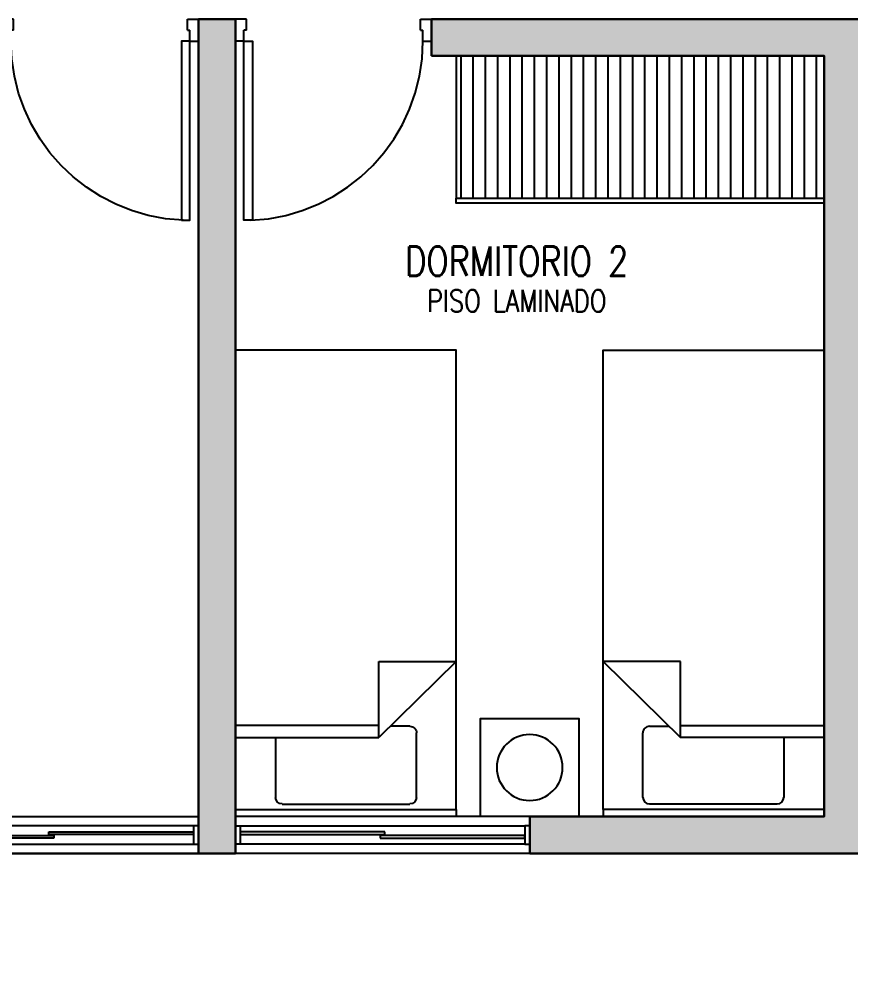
# Model space of a CAD drawing. Header units: millimetres. Extents: x -3 to 53, y -269 to 39.
# Drawn here: x 16.768 to 20.16, y -16.642 to -12.767 of the extents above; entities that cross this region are included whole.
import ezdxf
from ezdxf import colors
from ezdxf.entities.mleader import LeaderData, LeaderLine
from ezdxf.enums import TextEntityAlignment as Align
from ezdxf.math import Vec2, Vec3

# ---------------------------------------------------------------- set-up
doc = ezdxf.new("R2010")
doc.units = ezdxf.units.MM
doc.header["$LTSCALE"] = 15
doc.linetypes.add('HIDDEN2', pattern=[0.1875, 0.125, -0.0625])
doc.layers.get('0').update_dxf_attribs({"color": 250})
for name, color, linetype in [('A-EST HATCH', 250, 'Continuous'), ('A-EST PLACAS', 250, 'Continuous'), ('A-EST VIGAS', 250, 'HIDDEN2'), ('A-MOBILIARIO', 250, 'Continuous'), ('A-MURO BAJO', 251, 'Continuous'), ('A-TEXTO-ACABADO PISO', 250, 'Continuous'), ('A-TEXTO-AMBIENTE', 252, 'Continuous'), ('DLP_MOBILIARIO FIJO', 250, 'Continuous'), ('L6 Linea fina', 141, 'Continuous')]:
    doc.layers.add(name, color=color, linetype=linetype)
doc.layers.add('A-MUROS', color=252, linetype='Continuous', lineweight=30)
doc.styles.add('JNV ING', font='romans.shx', dxfattribs={"width": 0.7, "oblique": 8, "height": 0.15})
doc.styles.add('ROMANS', font='romans.shx', dxfattribs={"width": 0.8})

# ---------------------------------------------------------------- blocks, each defined once
blk = doc.blocks.new('EST-P2')
at = {"layer": 'A-EST HATCH'}
h = blk.add_hatch(color=256, dxfattribs=at)
h.dxf.hatch_style = 1
h.paths.add_polyline_path([(-10.5, -10.99), (-10.5, -4.925), (-12, -4.925), (-12, -5.675), (-12.15, -5.675), (-12.15, -4.725), (-10.35, -4.725), (-10.35, -5.6), (-8.85, -5.6), (-8.85, -5.1), (-8.7, -5.1), (-8.7, -5.8), (-10.35, -5.8), (-10.35, -10.99)])
h.paths.add_polyline_path([(-31.6, -0.925), (-30, -0.925), (-30, 2.175), (-31.2, 2.175), (-31.2, 2.325), (-29.85, 2.325), (-29.85, -1.075), (-31.6, -1.075)])
h.paths.add_polyline_path([(-32.4, 2.325), (-32.55, 2.325), (-32.55, -1.075), (-32.4, -1.075)])
h.paths.add_polyline_path([(-37.9, 2.8), (-38.2, 2.8), (-38.2, 2.65), (-38.05, 2.65), (-38.05, -0.425), (-37.9, -0.425)])
h.paths.add_polyline_path([(-34.95, 2.175), (-34.95, -0.925), (-33.35, -0.925), (-33.35, -1.075), (-35.1, -1.075), (-35.1, 2.325), (-33.75, 2.325), (-33.75, 2.175)])
h.paths.add_polyline_path([(-44.2, 2.65), (-44.8, 2.65), (-44.8, 2.8), (-44.05, 2.8), (-44.05, -0.6), (-45.2, -0.6), (-45.2, -0.45), (-44.2, -0.45)])
h.paths.add_polyline_path([(-46, 2.8), (-46, -0.6), (-46.15, -0.6), (-46.15, 2.8)])
h.paths.add_polyline_path([(-46.95, -0.45), (-48.55, -0.45), (-48.55, 2.65), (-47.35, 2.65), (-47.35, 2.8), (-48.7, 2.8), (-48.7, -0.6), (-46.95, -0.6)])
h.paths.add_polyline_path([(-44.2, -10.9), (-44.8, -10.9), (-44.8, -11.05), (-44.05, -11.05), (-44.05, -7.65), (-45.2, -7.65), (-45.2, -7.8), (-44.2, -7.8)])
h.paths.add_polyline_path([(-46, -11.05), (-46, -7.65), (-46.15, -7.65), (-46.15, -11.05)])
h.paths.add_polyline_path([(-46.95, -7.8), (-48.55, -7.8), (-48.55, -10.9), (-47.35, -10.9), (-47.35, -11.05), (-48.7, -11.05), (-48.7, -7.65), (-46.95, -7.65)])
h.paths.add_polyline_path([(-41.35, -7.55), (-41.2, -7.55), (-41.2, -10.9), (-41.05, -10.9), (-41.05, -11.05), (-41.35, -11.05)])
h.paths.add_polyline_path([(-31.6, -7.325), (-30, -7.325), (-30, -10.425), (-31.2, -10.425), (-31.2, -10.575), (-29.85, -10.575), (-29.85, -7.175), (-31.6, -7.175)])
h.paths.add_polyline_path([(-32.4, -10.575), (-32.55, -10.575), (-32.55, -7.175), (-32.4, -7.175)])
h.paths.add_polyline_path([(-37.9, -11.05), (-38.2, -11.05), (-38.2, -10.9), (-38.05, -10.9), (-38.05, -7.825), (-37.9, -7.825)])
h.paths.add_polyline_path([(-34.95, -10.425), (-34.95, -7.325), (-33.35, -7.325), (-33.35, -7.175), (-35.1, -7.175), (-35.1, -10.575), (-33.75, -10.575), (-33.75, -10.425)])
h.paths.add_polyline_path([(-18.45, -0.925), (-20.05, -0.925), (-20.05, 2.175), (-18.85, 2.175), (-18.85, 2.325), (-20.2, 2.325), (-20.2, -1.075), (-18.45, -1.075)])
h.paths.add_polyline_path([(-17.65, 2.325), (-17.5, 2.325), (-17.5, -1.075), (-17.65, -1.075)])
h.paths.add_polyline_path([(-11.85, 2.8), (-11.85, 2.65), (-12, 2.65), (-12, -0.425), (-12.15, -0.425), (-12.15, 2.8)])
h.paths.add_polyline_path([(-15.1, 2.175), (-15.1, -0.925), (-16.7, -0.925), (-16.7, -1.075), (-14.95, -1.075), (-14.95, 2.325), (-16.3, 2.325), (-16.3, 2.175)])
h.paths.add_polyline_path([(-10.35, -2.45), (-8.7, -2.45), (-8.7, -3.15), (-8.85, -3.15), (-8.85, -2.65), (-10.35, -2.65), (-10.35, -3.525), (-12.15, -3.525), (-12.15, -2.575), (-12, -2.575), (-12, -3.325), (-10.5, -3.325), (-10.5, 2.74), (-10.35, 2.74)])
h.paths.add_polyline_path([(-5.85, 2.65), (-5.25, 2.65), (-5.25, 2.8), (-6, 2.8), (-6, -0.6), (-4.85, -0.6), (-4.85, -0.45), (-5.85, -0.45)])
h.paths.add_polyline_path([(-4.05, 2.8), (-4.05, -0.6), (-3.9, -0.6), (-3.9, 2.8)])
h.paths.add_polyline_path([(-3.1, -0.45), (-1.5, -0.45), (-1.5, 2.65), (-2.7, 2.65), (-2.7, 2.8), (-1.35, 2.8), (-1.35, -0.6), (-3.1, -0.6)])
h.paths.add_polyline_path([(-4.05, -11.05), (-4.05, -7.65), (-3.9, -7.65), (-3.9, -11.05)])
h.paths.add_polyline_path([(-3.1, -7.8), (-1.5, -7.8), (-1.5, -10.9), (-2.7, -10.9), (-2.7, -11.05), (-1.35, -11.05), (-1.35, -7.65), (-3.1, -7.65)])
h.paths.add_polyline_path([(-8.7, -7.55), (-8.85, -7.55), (-8.85, -10.9), (-9, -10.9), (-9, -11.05), (-8.7, -11.05)])
h.paths.add_polyline_path([(-18.45, -7.325), (-20.05, -7.325), (-20.05, -10.425), (-18.85, -10.425), (-18.85, -10.575), (-20.2, -10.575), (-20.2, -7.175), (-18.45, -7.175)])
h.paths.add_polyline_path([(-17.65, -10.575), (-17.5, -10.575), (-17.5, -7.175), (-17.65, -7.175)])
h.paths.add_polyline_path([(-12.15, -11.05), (-11.85, -11.05), (-11.85, -10.9), (-12, -10.9), (-12, -7.825), (-12.15, -7.825)])
h.paths.add_polyline_path([(-15.1, -10.425), (-15.1, -7.325), (-16.7, -7.325), (-16.7, -7.175), (-14.95, -7.175), (-14.95, -10.575), (-16.3, -10.575), (-16.3, -10.425)])
h.paths.add_polyline_path([(-39.7, -4.725), (-37.9, -4.725), (-37.9, -5.675), (-38.05, -5.675), (-38.05, -4.925), (-39.55, -4.925), (-39.55, -10.99), (-39.7, -10.99), (-39.7, -5.8), (-41.35, -5.8), (-41.35, -5.1), (-41.2, -5.1), (-41.2, -5.6), (-39.7, -5.6)])
h.paths.add_polyline_path([(-6, -11.05), (-6, -7.65), (-4.85, -7.65), (-4.85, -7.8), (-5.85, -7.8), (-5.85, -10.9), (-5.25, -10.9), (-5.25, -11.05)])
h.paths.add_polyline_path([(-3.0968, -2.7), (-2.95, -2.7), (-2.95, -1.5), (-5.1, -1.5), (-5.1, -1.65), (-4.65, -1.65), (-4.65, -3.25), (-4.45, -3.25), (-4.45, -1.65), (-3.1, -1.65), (-3.1, -2.7)], flags=17)
h.paths.add_polyline_path([(-3.0968, -5.55), (-2.95, -5.55), (-2.95, -6.75), (-5.1, -6.75), (-5.1, -6.6), (-4.65, -6.6), (-4.65, -5), (-4.45, -5), (-4.45, -6.6), (-3.1, -6.6), (-3.1, -5.55)], flags=17)
h.paths.add_polyline_path([(-8.8501, -4.05), (-6, -4.05), (-6, -1.5), (-5.85, -1.5), (-5.85, -4.05), (-3.1, -4.05), (-3.1, -3.45), (-2.95, -3.45), (-2.95, -4.05), (-0.2, -4.05), (-0.2, 0), (0, 0), (0, -8.25), (-0.2, -8.25), (-0.2, -4.2), (-2.95, -4.2), (-2.95, -4.8), (-3.1, -4.8), (-3.1, -4.2), (-5.85, -4.2), (-5.85, -6.75), (-6, -6.75), (-6, -4.2), (-8.8501, -4.2)])
h.paths.add_polyline_path([(-8.7, 2.8), (-8.7, -0.7), (-8.85, -0.7), (-8.85, 2.65), (-9, 2.65), (-9, 2.8)])
h.paths.add_polyline_path([(-39.7, 2.74), (-39.7, -2.45), (-41.35, -2.45), (-41.35, -3.15), (-41.2, -3.15), (-41.2, -2.65), (-39.7, -2.65), (-39.7, -3.525), (-37.9, -3.525), (-37.9, -2.575), (-38.05, -2.575), (-38.05, -3.325), (-39.55, -3.325), (-39.55, 2.74)])
h.paths.add_polyline_path([(-47.1, -4.05), (-49.85, -4.05), (-49.85, 0), (-50.05, 0), (-50.05, -8.25), (-49.85, -8.25), (-49.85, -4.2), (-47.1, -4.2), (-47.1, -4.8), (-46.95, -4.8), (-46.95, -4.2), (-44.2, -4.2), (-44.2, -6.75), (-44.05, -6.75), (-44.05, -4.2), (-41.1999, -4.2), (-41.1999, -4.05), (-44.05, -4.05), (-44.05, -1.5), (-44.2, -1.5), (-44.2, -4.05), (-46.95, -4.05), (-46.95, -3.45), (-47.1, -3.45)])
h.paths.add_polyline_path([(-41.35, 2.8), (-41.05, 2.8), (-41.05, 2.65), (-41.2, 2.65), (-41.2, -0.7), (-41.35, -0.7)])
h.paths.add_polyline_path([(-46.9532, -2.7), (-47.1, -2.7), (-47.1, -1.5), (-44.95, -1.5), (-44.95, -1.65), (-45.4, -1.65), (-45.4, -3.25), (-45.6, -3.25), (-45.6, -1.65), (-46.95, -1.65), (-46.95, -2.7)], flags=17)
h.paths.add_polyline_path([(-46.9532, -5.55), (-47.1, -5.55), (-47.1, -6.75), (-44.95, -6.75), (-44.95, -6.6), (-45.4, -6.6), (-45.4, -5), (-45.6, -5), (-45.6, -6.6), (-46.95, -6.6), (-46.95, -5.55)], flags=17)
h.paths.add_polyline_path([(-26.7, -3.525), (-26.85, -3.525), (-26.85, 0.175), (-26.7, 0.175)])
h.paths.add_polyline_path([(-22.45, -3.525), (-13.05, -3.525), (-13.05, -3.375), (-16.6, -3.375), (-16.6, -1.975), (-16.8, -1.975), (-16.8, -3.375), (-19.7, -3.375), (-19.7, -1.975), (-19.85, -1.975), (-19.85, -3.375), (-22.25, -3.375), (-22.25, -2.125), (-20.6, -2.125), (-20.6, -1.975), (-22.875, -1.975), (-22.875, -2.125), (-22.45, -2.125)])
h.paths.add_polyline_path([(-22.9, -3.525), (-24.9, -3.525), (-24.9, -3.375), (-23.05, -3.375), (-23.05, 0.025), (-24.9, 0.025), (-24.9, 0.175), (-23.05, 0.175), (-23.05, 2.325), (-22.2, 2.325), (-22.2, 2.175), (-22.9, 2.175)])
h.paths.add_polyline_path([(-27.6, -2.125), (-27.6, -3.525), (-37, -3.525), (-37, -3.375), (-33.45, -3.375), (-33.45, -1.975), (-33.25, -1.975), (-33.25, -3.375), (-30.35, -3.375), (-30.35, -1.975), (-30.2, -1.975), (-30.2, -3.375), (-27.8, -3.375), (-27.8, -2.125), (-29.45, -2.125), (-29.45, -1.975), (-27.255, -1.975), (-27.255, -2.125)])
h.paths.add_polyline_path([(-27.23, 2.175), (-27.85, 2.175), (-27.85, 2.325), (-27.03, 2.325), (-27.03, -3.525), (-27.23, -3.525)])
h.paths.add_polyline_path([(-27.03, -6.3), (-27.03, -10.575), (-27.85, -10.575), (-27.85, -10.425), (-27.23, -10.425), (-27.23, -6.3)])
h.paths.add_polyline_path([(-29, -6.275), (-29, -6.125), (-27.23, -6.125), (-27.23, -4.875), (-29.75, -4.875), (-29.75, -6.275), (-29.9, -6.275), (-29.9, -4.875), (-33.25, -4.875), (-33.25, -6.275), (-33.45, -6.275), (-33.45, -4.875), (-37, -4.875), (-37, -4.725), (-27.03, -4.725), (-27.03, -6.275)])
h.paths.add_polyline_path([(-23.05, -6.3), (-23.05, -10.025), (-26.7, -10.025), (-26.7, -7.375), (-24.35, -7.375), (-24.35, -6.825), (-24.05, -6.825), (-24.05, -6.675), (-24.5, -6.675), (-24.5, -7.225), (-26.7, -7.225), (-26.7, -4.875), (-24.05, -4.875), (-24.05, -4.725), (-26.85, -4.725), (-26.85, -10.175), (-23.05, -10.175), (-23.05, -10.575), (-22.2, -10.575), (-22.2, -10.425), (-22.9, -10.425), (-22.9, -6.3)])
h.paths.add_polyline_path([(-21.05, -6.275), (-21.05, -6.125), (-22.85, -6.125), (-22.85, -4.875), (-20.3, -4.875), (-20.3, -6.275), (-20.15, -6.275), (-20.15, -4.875), (-16.8, -4.875), (-16.8, -6.275), (-16.6, -6.275), (-16.6, -4.875), (-13.05, -4.875), (-13.05, -4.725), (-23.05, -4.725), (-23.05, -6.275)])
at = {"layer": 'A-EST PLACAS'}
for points in [[(-32.4, -10.575), (-32.55, -10.575), (-32.55, -7.175), (-32.4, -7.175)], [(-31.6, -7.325), (-30, -7.325), (-30, -10.425), (-31.2, -10.425), (-31.2, -10.575), (-29.85, -10.575), (-29.85, -7.175), (-31.6, -7.175)]]:
    blk.add_lwpolyline(points, close=True, dxfattribs=at)
at = {"layer": 'A-EST VIGAS'}
for p, q in [((-32.55, -10.575), (-33.75, -10.575)), ((-31.2, -10.575), (-32.4, -10.575))]:
    blk.add_line(p, q, dxfattribs=at)
blk = doc.blocks.new('1 PLAZA')
for p, q in [((-0.2592, -0.0513), (0.2619, -0.0513)), ((-0.2859, -0.3221), (-0.2859, -0.0781)), ((0.2887, -0.0781), (0.2887, -0.3415)), ((-0.45, -0.3221), (0.1356, -0.3221)), ((0.45, -0.6318), (0.1356, -0.3221)), ((0.1356, -0.3221), (0.1356, -0.6318)), ((0.1356, -0.371), (-0.45, -0.371)), ((0.2619, -0.3683), (0.1825, -0.3683)), ((0.1356, -0.6318), (0.45, -0.6318))]:
    blk.add_line(p, q)
at = {"extrusion": (4.49068e-08, -3.60286e-08, 1), "elevation": 0}
blk.add_lwpolyline([(-0.45, -0.0287), (0.45, -0.0287), (0.45, 0), (-0.45, 0)], close=True, dxfattribs=at)
blk.add_lwpolyline([(-0.45, -1.9), (-0.45, -0.0287), (0.45, -0.0287), (0.45, -1.9)], close=True)
for centre, start, end in [((-0.2592, -0.0781), 90, 180), ((0.2619, -0.0781), 0, 90), ((0.2619, -0.3415), 270, 0)]:
    blk.add_arc(centre, 0.0267, start, end)
blk = doc.blocks.new('VELADOR')
blk.add_lwpolyline([(0, 0.4), (0, 0), (0.4, 0), (0.4, 0.4)], close=True)
blk.add_circle((0.2, 0.2), 0.1344)
blk = doc.blocks.new('*U141')
for p, q in [((0.01, 0.755), (0.01, 0.8)), ((0.1, 0.765), (0.1, 0.8)), ((0.055, 0.755), (0.01, 0.755)), ((0.1, 0.765), (0.055, 0.765)), ((0.055, 0.755), (0.055, 0.765)), ((0.055, 0.045), (0.01, 0.045)), ((0.01, 0.045), (0.01, 0)), ((0.055, 0.045), (0.055, 0.035)), ((0.1, 0.035), (0.055, 0.035)), ((0.1, 0.035), (0.1, 0))]:
    blk.add_line(p, q)
blk.add_lwpolyline([(0.83, 0.07), (0.83, 0.035), (0.1, 0.035), (0.1, 0.07)], close=True)
at = {"linetype": 'HIDDEN2'}
blk.add_arc((0.0996, 0.034), 0.731, 2.2301, 89.9672, dxfattribs=at)
blk = doc.blocks.new('VP.120')
at = {"layer": 'A-MURO BAJO'}
for p, q in [((0, 0), (1.2, 0)), ((0, -0.15), (1.2, -0.15))]:
    blk.add_line(p, q, dxfattribs=at)
at = {"layer": 'DLP_MOBILIARIO FIJO', "color": 251}
for p, q in [((0.02, -0.0375), (1.18, -0.0375)), ((1.18, -0.1125), (0.02, -0.1125))]:
    blk.add_line(p, q, dxfattribs=at)
at = {"layer": 'DLP_MOBILIARIO FIJO', "color": 6}
for points in [[(0, -0.1125), (0.02, -0.1125), (0.02, -0.0375), (0, -0.0375)], [(1.2, -0.1125), (1.18, -0.1125), (1.18, -0.0375), (1.2, -0.0375)]]:
    blk.add_lwpolyline(points, close=True, dxfattribs=at)
at = {"layer": 'DLP_MOBILIARIO FIJO', "elevation": 0}
for points in [[(0.61, -0.0625), (0.02, -0.0625), (0.02, -0.0725), (0.61, -0.0725)], [(0.59, -0.0875), (1.18, -0.0875), (1.18, -0.0775), (0.59, -0.0775)]]:
    blk.add_lwpolyline(points, close=True, dxfattribs=at)
blk = doc.blocks.new('Vent SSHH G1')
at = {"layer": 'L6 Linea fina'}
ml = blk.add_multileader_mtext('Standard', dxfattribs=at)
ml.set_content('{\\LEA-01}\\PEXTRACTOR AXIAL\\P100 CFM Y 0.05" C.A.\\P18W/220V/1F/60Hz', color=12, style='JNV ING')
ml.set_leader_properties(color=256, linetype='ByLayer', lineweight=-1)
ml.build(insert=Vec2(0, 0))
ml.multileader.update_dxf_attribs({"dogleg_length": 0.05, "arrow_head_size": 0.15})
ctx = ml.context
ctx.base_point, ctx.char_height, ctx.arrow_head_size, ctx.landing_gap_size, ctx.plane_origin = Vec3(12.5142, -1.7728, 0), 0.15, 0.15, 0.07, Vec3(14.9213, -2.3753, 0)
ctx.text_align_type = 2
notes = []
notes.append((ctx, [(0, (1, 1, 0), (14.4781, -1.7728, 0), (-1, 0), 0.05, [(0, [(14.9246, -1.5591, 0)], 0, [])])]))
ctx.mtext.insert, ctx.mtext.alignment, ctx.mtext.flow_direction = Vec3(14.3581, -1.6728, 0), 3, 5
for ctx, leaders in notes:
    for number, flags, end, landing, length, lines in leaders:
        leader = LeaderData()
        leader.index, (leader.has_last_leader_line, leader.has_dogleg_vector, leader.attachment_direction) = number, flags
        leader.last_leader_point, leader.dogleg_vector, leader.dogleg_length = Vec3(end), Vec3(landing), length
        for number, points, colour, breaks in lines:
            line = LeaderLine()
            line.index, line.vertices, line.color, line.breaks = number, Vec3.list(points), colors.encode_raw_color(colour), breaks
            leader.lines.append(line)
        ctx.leaders.append(leader)

msp = doc.modelspace()

# ---------------------------------------------------------------- hatches: boundary and pattern name
at = {"layer": 'DLP_MOBILIARIO FIJO'}
h = msp.add_hatch(dxfattribs=at)
h.set_pattern_fill('_USER', color=256, scale=0.05, angle=450, pattern_type=0)
h.set_pattern_definition([(90, (18.57, -12.91701), (-0.05, 2e-17), [])])
h.paths.add_polyline_path([(20.05, -12.917), (18.57, -12.917), (18.57, -13.497), (20.05, -13.497)])

# ---------------------------------------------------------------- linework, layer by layer
at = {"layer": 'A-MUROS'}
for p, q in [((17.5, -16.167), (17.5, -12.767)), ((17.5, -12.767), (17.65, -12.767)), ((17.65, -16.167), (17.65, -12.767)), ((18.45, -12.917), (18.45, -12.767)), ((20.2, -12.767), (18.45, -12.767)), ((20.05, -12.917), (18.45, -12.917)), ((20.05, -16.017), (20.05, -12.917)), ((18.85, -16.167), (18.85, -16.017)), ((20.05, -16.017), (18.85, -16.017)), ((17.5, -16.167), (17.65, -16.167)), ((20.2, -16.167), (18.85, -16.167))]:
    msp.add_line(p, q, dxfattribs=at)
at = {"layer": 'DLP_MOBILIARIO FIJO', "elevation": 0}
for points in [[(20.05, -12.917), (18.55, -12.917), (18.55, -13.497)], [(20.05, -12.917), (20.05, -13.517), (18.55, -13.517), (18.55, -13.497), (20.05, -13.497)], [(18.57, -13.497), (18.57, -12.917)]]:
    msp.add_lwpolyline(points, dxfattribs=at)

# ---------------------------------------------------------------- block references
msp.add_blockref('EST-P2', (50.05, -5.592))
at = {"xscale": -1, "rotation": 180}
msp.add_blockref('VP.120', (16.3, -16.167, 0), dxfattribs=at)
at = {"rotation": 180}
msp.add_blockref('VP.120', (18.85, -16.167, 0), dxfattribs=at)
at = {"layer": 'A-MOBILIARIO', "xscale": -1, "rotation": 90}
msp.add_blockref('*U141', (17.5, -12.757, 0), dxfattribs=at)
at = {"layer": 'A-MOBILIARIO', "rotation": 270}
msp.add_blockref('*U141', (17.65, -12.757, 0), dxfattribs=at)
at = {"layer": 'A-MOBILIARIO', "extrusion": (4.49068e-08, 3.60286e-08, -1), "rotation": 180}
for name, p, zscale in [('1 PLAZA', (-18.1, -16.017, 0), -1.000000000000018), ('VELADOR', (-18.65, -15.617, 0), -1.000000000000016)]:
    msp.add_blockref(name, p, dxfattribs=dict(at, zscale=zscale))
at = {"layer": 'A-MOBILIARIO', "extrusion": (4.49068e-08, -3.60286e-08, 1), "rotation": 180}
msp.add_blockref('1 PLAZA', (19.6, -16.017, 0), dxfattribs=at)
at = {"layer": 'L6 Linea fina'}
msp.add_blockref('Vent SSHH G1', (4.2492, -9.442, 0), dxfattribs=at)

# ---------------------------------------------------------------- texts
at = {"layer": 'A-TEXTO-ACABADO PISO', "insert": (18.7972, -13.8708), "char_height": 0.09, "attachment_point": 2, "rotation": 0, "style": 'ROMANS'}
msp.add_mtext_dynamic_manual_height_columns('PISO LAMINADO', width=1.20225, gutter_width=12.5, heights=[0], dxfattribs=at)
at = {"layer": 'A-TEXTO-AMBIENTE', "style": 'ROMANS', "width": 0.8}
msp.add_text('DORMITORIO 2', height=0.12, dxfattribs=at).set_placement((18.7973, -13.8139), align=Align.CENTER)

doc.saveas('drawing.dxf')
